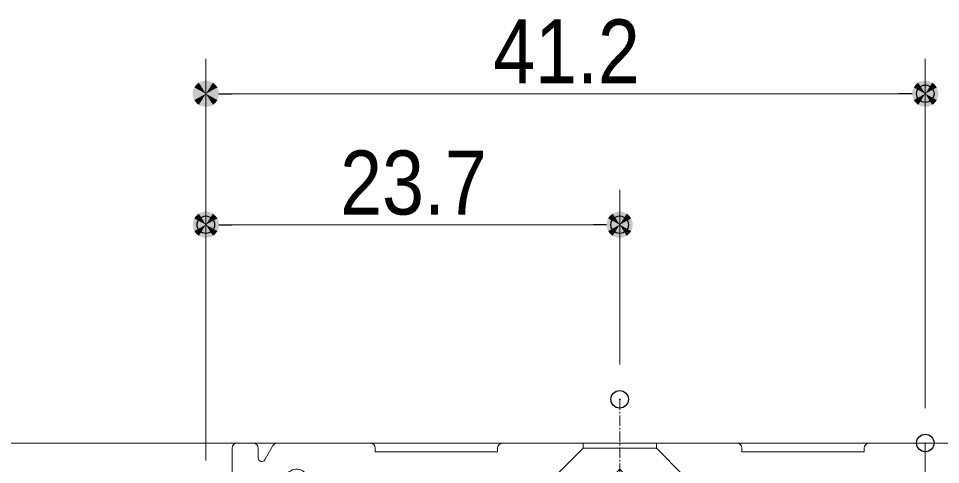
# Model space of a CAD drawing. Units: millimetres, scale not verified, with parts at other scales. Extents: x -6062 to 6062, y -3045 to 3045.
# Drawn here: x 602 to 1130, y 1019 to 1274 of the extents above; entities that cross this region are included whole.
import ezdxf
from ezdxf.enums import TextEntityAlignment as Align

# ---------------------------------------------------------------- set-up
doc = ezdxf.new("R2010")
doc.units = ezdxf.units.MM
doc.header["$LTSCALE"] = 20
doc.header["$PDMODE"] = 32
doc.header["$PDSIZE"] = 10
doc.linetypes.add('USER4', pattern=[9.172222, 5.997222, -1.058333, 1.058333, -1.058333])
for name, color, linetype, lineweight in [('0-1_3一般', 7, 'Continuous', 15), ('0-2_2寸法-1', 7, 'Continuous', 15), ('0-3_0', 7, 'Continuous', 25)]:
    doc.layers.add(name, color=color, linetype=linetype, lineweight=lineweight)
doc.layers.add('0-4_Defpoints', color=7, linetype='Continuous')
doc.styles.add('ＭＳ Ｐゴシック', font='')
doc.styles.get('ＭＳ Ｐゴシック').set_extended_font_data('MS PGothic')

# ---------------------------------------------------------------- blocks, each defined once
blk = doc.blocks.new('グループ-52')
at = {"layer": '0-1_3一般', "linetype": 'USER4', "lineweight": 5}
blk.add_line((54683.9, 21120.4), (54683.9, -1920), dxfattribs=at)
blk = doc.blocks.new('グループ-55')
at = {"layer": '0-1_3一般', "lineweight": 5}
for p, q in [((50483.9, 20620.4), (50303.9, 20620.4)), ((51823.9, 20620.4), (50764.5, 20620.4)), ((56023.9, 20620.4), (53343.9, 20620.4)), ((54263.9, 20560.4), (54263.9, 20620.4)), ((58183.9, 20620.4), (57543.9, 20620.4)), ((58183.9, 13120.4), (58183.9, 20620.4)), ((50243.9, 20560.4), (50243.9, 19980.4)), ((50543.9, 20447.6), (50543.9, 20560.4)), ((50712.5, 20590.4), (50618.5, 20427.6)), ((51883.9, 20520.4), (51883.9, 20560.4)), ((53283.9, 20520.4), (51883.9, 20520.4)), ((53283.9, 20560.4), (53283.9, 20520.4)), ((53963.9, 20260.4), (54263.9, 20560.4)), ((55403.9, 20260.4), (55103.9, 20560.4)), ((56083.9, 20520.4), (56083.9, 20560.4)), ((57483.9, 20520.4), (56083.9, 20520.4)), ((57483.9, 20560.4), (57483.9, 20520.4)), ((54623.9, 20260.4), (54683.9, 20320.4)), ((54683.9, 20320.4), (54743.9, 20260.4)), ((50810.7, 20160.4), (50862.6, 20250.4)), ((51167.2, 20200.4), (51183.9, 20200.4)), ((51183.9, 20200.4), (51183.9, 16860.4)), ((51603.9, 20200.4), (52823.9, 20200.4)), ((53683.9, 20120.4), (53683.9, 20200.4)), ((53743.9, 20260.4), (54623.9, 20260.4)), ((54743.9, 20260.4), (55623.9, 20260.4)), ((55683.9, 20200.4), (55683.9, 20120.4)), ((56543.9, 20200.4), (57763.9, 20200.4)), ((51543.9, 19720.4), (51543.9, 20140.4)), ((52883.9, 20140.4), (52883.9, 20120.4)), ((56483.9, 20120.4), (56483.9, 20140.4)), ((57823.9, 20140.4), (57823.9, 19720.4)), ((50543.9, 19980.4), (50543.9, 20000.4)), ((50603.9, 20060.4), (50637.5, 20060.4)), ((52943.9, 20060.4), (53623.9, 20060.4)), ((55743.9, 20060.4), (56423.9, 20060.4)), ((50303.9, 19920.4), (50483.9, 19920.4)), ((51803.9, 19660.4), (51603.9, 19660.4)), ((57763.9, 19660.4), (57563.9, 19660.4)), ((51863.9, 19420.4), (51863.9, 19600.4)), ((57503.9, 19600.4), (57503.9, 19420.4)), ((51603.9, 19360.4), (51803.9, 19360.4)), ((57563.9, 19360.4), (57763.9, 19360.4)), ((51543.9, 17920.4), (51543.9, 19300.4)), ((57823.9, 19300.4), (57823.9, 17920.4)), ((51763.9, 17820.4), (51643.9, 17820.4)), ((57723.9, 17820.4), (57603.9, 17820.4)), ((51863.9, 17620.4), (51863.9, 17720.4)), ((57503.9, 17720.4), (57503.9, 17620.4)), ((51643.9, 17520.4), (51763.9, 17520.4)), ((57603.9, 17520.4), (57723.9, 17520.4)), ((51543.9, 17220.4), (51543.9, 17420.4)), ((57823.9, 17420.4), (57823.9, 17220.4)), ((53023.9, 17120.4), (51643.9, 17120.4)), ((57723.9, 17120.4), (56343.9, 17120.4)), ((53083.9, 16980.4), (53083.9, 17060.4)), ((56283.9, 17060.4), (56283.9, 16980.4)), ((51883.9, 16920.4), (53023.9, 16920.4)), ((56343.9, 16920.4), (57723.9, 16920.4)), ((51783.9, 13420.4), (51783.9, 16820.4)), ((57823.9, 16820.4), (57823.9, 13420.4)), ((51283.9, 16760.4), (51383.9, 16760.4)), ((51483.9, 16660.4), (51483.9, 13982.4)), ((50243.9, 15592.1), (50243.9, 15449)), ((50701.4, 15609.1), (50568.4, 15547.1)), ((52169.5, 13520.4), (52123.9, 13520.4)), ((57243.9, 13520.4), (57198.3, 13520.4)), ((52023.9, 13420.4), (52023.9, 13320.4)), ((57343.9, 13320.4), (57343.9, 13420.4)), ((52023.9, 13320.4), (51883.9, 13320.4)), ((57723.9, 13320.4), (57343.9, 13320.4)), ((53433.9, 12980.4), (53433.9, 13261.1)), ((55933.9, 13261.1), (55933.9, 12980.4)), ((51249.8, 13120.4), (50443.9, 13120.4)), ((57983.9, 12920.4), (58183.9, 13120.4)), ((50383.9, 13060.4), (50383.9, 12980.4)), ((50443.9, 12920.4), (53373.9, 12920.4)), ((55993.9, 12920.4), (57983.9, 12920.4))]:
    blk.add_line(p, q, dxfattribs=at)
blk.add_lwpolyline([(54263.9, 20560.4), (55103.9, 20560.4), (55103.9, 20620.4)], dxfattribs=at)
for centre, radius, start, end in [((50303.9, 20560.4), 60, 90, 180), ((50483.9, 20560.4), 60, 0, 90), ((50764.5, 20560.4), 60, 90, 150), ((51823.9, 20560.4), 60, 0, 90), ((53343.9, 20560.4), 60, 90, 180), ((56023.9, 20560.4), 60, 0, 90), ((57543.9, 20560.4), 60, 90, 180), ((50583.9, 20447.6), 40, 180, 330), ((50983.9, 20180.4), 140, 23.57818, 150), ((51167.2, 20260.4), 60, 203.57818, 270), ((51603.9, 20140.4), 60, 90, 180), ((52823.9, 20140.4), 60, 0, 90), ((53743.9, 20200.4), 60, 90, 180), ((55623.9, 20200.4), 60, 0, 90), ((56543.9, 20140.4), 60, 90, 180), ((57763.9, 20140.4), 60, 0, 90), ((50637.5, 20260.4), 200, 270, 330), ((52943.9, 20120.4), 60, 180, 270), ((53623.9, 20120.4), 60, 270, 0), ((55743.9, 20120.4), 60, 180, 270), ((56423.9, 20120.4), 60, 270, 0), ((50303.9, 19980.4), 60, 180, 270), ((50483.9, 19980.4), 60, 270, 0), ((50603.9, 20000.4), 60, 90, 180), ((51603.9, 19720.4), 60, 180, 270), ((51803.9, 19600.4), 60, 0, 90), ((57563.9, 19600.4), 60, 90, 180), ((57763.9, 19720.4), 60, 270, 0), ((51603.9, 19300.4), 60, 90, 180), ((51803.9, 19420.4), 60, 270, 0), ((57563.9, 19420.4), 60, 180, 270), ((57763.9, 19300.4), 60, 0, 90), ((51643.9, 17920.4), 100, 180, 270), ((57723.9, 17920.4), 100, 270, 0), ((51763.9, 17720.4), 100, 0, 90), ((57603.9, 17720.4), 100, 90, 180), ((51763.9, 17620.4), 100, 270, 0), ((57603.9, 17620.4), 100, 180, 270), ((51643.9, 17420.4), 100, 90, 180), ((57723.9, 17420.4), 100, 0, 90), ((51643.9, 17220.4), 100, 180, 270), ((57723.9, 17220.4), 100, 270, 0), ((53023.9, 17060.4), 60, 0, 90), ((56343.9, 17060.4), 60, 90, 180), ((51883.9, 16820.4), 100, 90, 180), ((53023.9, 16980.4), 60, 270, 0), ((56343.9, 16980.4), 60, 180, 270), ((57723.9, 16820.4), 100, 0, 90), ((51283.9, 16860.4), 100, 180, 270), ((51383.9, 16660.4), 100, 0, 90), ((50303.9, 15592.1), 60, 94.57764, 180), ((50483.9, 15728.4), 200, 202.4905, 295), ((50685, 15510.5), 100, 1.23901, 80.59541), ((50303.9, 15449), 60, 180, 261.82139), ((55583.9, 15616.4), 4800, 181.23901, 200.80744), ((50983.9, 20180.4), 4840, 261.82139, 264.72794), ((50533.6, 15301.1), 60, 3.56476, 84.72794), ((54823.1, 15568.3), 4237.7, 183.56476, 213.75409), ((51283.9, 13982.4), 200, 200.80744, 0), ((52123.9, 13420.4), 100, 90, 180), ((52169.5, 13420.4), 100, 46.68151, 90), ((57198.3, 13420.4), 100, 90, 133.31849), ((57243.9, 13420.4), 100, 0, 90), ((51883.9, 13420.4), 100, 180, 270), ((52923.9, 14220.4), 999.6, 226.68151, 295.13149), ((56443.9, 14220.4), 999.6, 244.86851, 313.31849), ((57723.9, 13420.4), 100, 270, 0), ((53373.9, 13261.1), 60, 0, 115.13149), ((55993.9, 13261.1), 60, 64.86851, 180), ((51249.8, 13180.4), 60, 270, 33.75409), ((50443.9, 13060.4), 60, 90, 180), ((50443.9, 12980.4), 60, 180, 270), ((53373.9, 12980.4), 60, 270, 0), ((55993.9, 12980.4), 60, 180, 270)]:
    blk.add_arc(centre, radius, start, end, dxfattribs=at)
blk = doc.blocks.new('グループ-62')
at = {"layer": '0-1_3一般', "lineweight": 5}
blk.add_lwpolyline([(64743.9, 20620.4), (59183.9, 20620.4), (44383.9, 20620.4)], dxfattribs=at)
blk = doc.blocks.new('グループ-64')
at = {"layer": '0-1_3一般'}
for name in ['グループ-52', 'グループ-62', 'グループ-55']:
    blk.add_blockref(name, (0, 0), dxfattribs=at)
blk = doc.blocks.new('_Dot')
at = {"layer": '0-3_0'}
blk.add_line((-10, 0), (-20, 0), dxfattribs=at)
for points in [[(0, 0), (-7.29, 6.85), (-6.37, 7.71)], [(0, 0), (-6.37, 7.71), (-5.36, 8.44)], [(0, 0), (-5.36, 8.44), (-4.26, 9.05)], [(0, 0), (-4.26, 9.05), (-3.09, 9.51)], [(0, 0), (-3.09, 9.51), (-1.87, 9.82)], [(0, 0), (-1.87, 9.82), (-0.63, 9.98)], [(0, 0), (-0.63, 9.98), (0.63, 9.98)], [(0, 0), (0.63, 9.98), (1.87, 9.82)], [(0, 0), (1.87, 9.82), (3.09, 9.51)], [(0, 0), (3.09, 9.51), (4.26, 9.05)], [(0, 0), (4.26, 9.05), (5.36, 8.44)], [(0, 0), (5.36, 8.44), (6.37, 7.71)], [(0, 0), (6.37, 7.71), (7.29, 6.85)], [(0, 0), (-10, 0), (-9.92, 1.25)], [(0, 0), (-9.92, -1.25), (-10, 0)], [(0, 0), (-9.92, 1.25), (-9.69, 2.49)], [(0, 0), (-9.69, -2.49), (-9.92, -1.25)], [(0, 0), (-9.69, 2.49), (-9.3, 3.68)], [(0, 0), (-9.3, -3.68), (-9.69, -2.49)], [(0, 0), (-9.3, 3.68), (-8.76, 4.82)], [(0, 0), (-8.76, -4.82), (-9.3, -3.68)], [(0, 0), (-8.76, 4.82), (-8.09, 5.88)], [(0, 0), (-8.09, -5.88), (-8.76, -4.82)], [(0, 0), (-8.09, 5.88), (-7.29, 6.85)], [(0, 0), (-7.29, -6.85), (-8.09, -5.88)], [(0, 0), (-6.37, -7.71), (-7.29, -6.85)], [(0, 0), (-5.36, -8.44), (-6.37, -7.71)], [(0, 0), (-4.26, -9.05), (-5.36, -8.44)], [(0, 0), (-3.09, -9.51), (-4.26, -9.05)], [(0, 0), (-1.87, -9.82), (-3.09, -9.51)], [(0, 0), (-0.63, -9.98), (-1.87, -9.82)], [(0, 0), (0.63, -9.98), (-0.63, -9.98)], [(0, 0), (7.29, 6.85), (8.09, 5.88)], [(0, 0), (8.09, 5.88), (8.76, 4.82)], [(0, 0), (8.76, 4.82), (9.3, 3.68)], [(0, 0), (9.3, 3.68), (9.69, 2.49)], [(0, 0), (9.69, 2.49), (9.92, 1.25)], [(0, 0), (9.92, 1.25), (10, 0)], [(0, 0), (1.87, -9.82), (0.63, -9.98)], [(0, 0), (3.09, -9.51), (1.87, -9.82)], [(0, 0), (4.26, -9.05), (3.09, -9.51)], [(0, 0), (5.36, -8.44), (4.26, -9.05)], [(0, 0), (6.37, -7.71), (5.36, -8.44)], [(0, 0), (7.29, -6.85), (6.37, -7.71)], [(0, 0), (8.09, -5.88), (7.29, -6.85)], [(0, 0), (8.76, -4.82), (8.09, -5.88)], [(0, 0), (9.3, -3.68), (8.76, -4.82)], [(0, 0), (9.69, -2.49), (9.3, -3.68)], [(0, 0), (9.92, -1.25), (9.69, -2.49)], [(0, 0), (10, 0), (9.92, -1.25)]]:
    blk.add_solid(points, dxfattribs=at)

msp = doc.modelspace()

# ---------------------------------------------------------------- linework, layer by layer
at = {"layer": '0-2_2寸法-1'}
for p, q in [((709.69, 1176.02), (709.69, 1251.02)), ((1121.69, 1051.02), (1121.69, 1251.02)), ((724.7, 1231.02), (1106.69, 1231.02)), ((709.69, 1020.99), (709.69, 1176.02)), ((946.69, 1076.02), (946.69, 1176.02)), ((724.7, 1156.02), (931.69, 1156.02))]:
    msp.add_line(p, q, dxfattribs=at)
at = {"layer": '0-4_Defpoints'}
for p in [(1121.69, 1231.02), (709.69, 1156.02), (946.69, 1156.02), (946.69, 1056.02), (1121.69, 1031.02)]:
    msp.add_point(p, dxfattribs=at)

# ---------------------------------------------------------------- block references
at = {"layer": '0-1_3一般', "xscale": 0.05, "yscale": 0.05}
msp.add_blockref('グループ-64', (-1787.5, 0), dxfattribs=at)
at = {"layer": '0-2_2寸法-1', "xscale": 0.7503418, "yscale": 0.7503418, "rotation": 180}
for p in [(709.69, 1231.02), (709.69, 1156.02)]:
    msp.add_blockref('_Dot', p, dxfattribs=at)
at = {"layer": '0-2_2寸法-1', "xscale": 0.7503418, "yscale": 0.7503418}
for p in [(1121.69, 1231.02), (946.69, 1156.02)]:
    msp.add_blockref('_Dot', p, dxfattribs=at)

# ---------------------------------------------------------------- texts
at = {"layer": '0-2_2寸法-1', "style": 'ＭＳ Ｐゴシック', "width": 0.9}
for s, p in [('41.2', (874.21, 1225.94)), ('23.7', (786.6, 1150.84))]:
    msp.add_text(s, height=36.66, dxfattribs=at).set_placement(p, align=Align.BOTTOM_LEFT)

doc.saveas('drawing.dxf')
